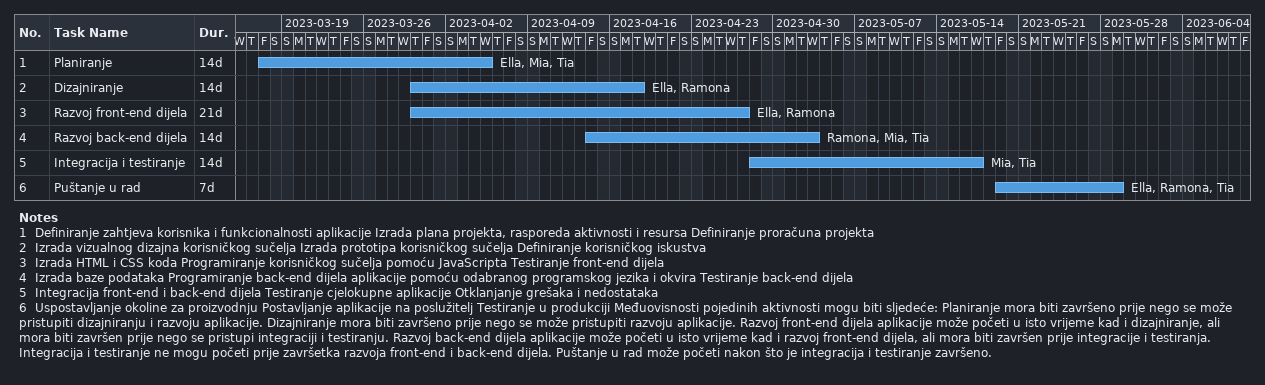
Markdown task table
| ID | Task | Duration | Start | Finish | Resources |
|---|---|---|---|---|---|
| 1 | Planiranje | 14d | 2023-03-17 | 2023-04-05 | Ella, Mia, Tia |
| 2 | Dizajniranje | 14d | 2023-03-30 | 2023-04-18 | Ella, Ramona |
| 3 | Razvoj front-end dijela | 21d | 2023-03-30 | 2023-04-27 | Ella, Ramona |
| 4 | Razvoj back-end dijela | 14d | 2023-04-14 | 2023-05-03 | Ramona, Mia, Tia |
| 5 | Integracija i testiranje | 14d | 2023-04-28 | 2023-05-17 | Mia, Tia |
| 6 | Puštanje u rad | 7d | 2023-05-19 | 2023-05-29 | Ella, Ramona, Tia |

Notes
- 1: Definiranje zahtjeva korisnika i funkcionalnosti aplikacije Izrada plana projekta, rasporeda aktivnosti i resursa Definiranje proračuna projekta
- 2: Izrada vizualnog dizajna korisničkog sučelja Izrada prototipa korisničkog sučelja Definiranje korisničkog iskustva
- 3: Izrada HTML i CSS koda Programiranje korisničkog sučelja pomoću JavaScripta Testiranje front-end dijela
- 4: Izrada baze podataka Programiranje back-end dijela aplikacije pomoću odabranog programskog jezika i okvira Testiranje back-end dijela
- 5: Integracija front-end i back-end dijela Testiranje cjelokupne aplikacije Otklanjanje grešaka i nedostataka
- 6: Uspostavljanje okoline za proizvodnju Postavljanje aplikacije na poslužitelj Testiranje u produkciji Međuovisnosti pojedinih aktivnosti mogu biti sljedeće: Planiranje mora biti završeno prije nego se može pristupiti dizajniranju i razvoju aplikacije. Dizajniranje mora biti završeno prije nego se može pristupiti razvoju aplikacije. Razvoj front-end dijela aplikacije može početi u isto vrijeme kad i dizajniranje, ali mora biti završen prije nego se pristupi integraciji i testiranju. Razvoj back-end dijela aplikacije može početi u isto vrijeme kad i razvoj front-end dijela, ali mora biti završen prije integracije i testiranja. Integracija i testiranje ne mogu početi prije završetka razvoja front-end i back-end dijela. Puštanje u rad može početi nakon što je integracija i testiranje završeno.
